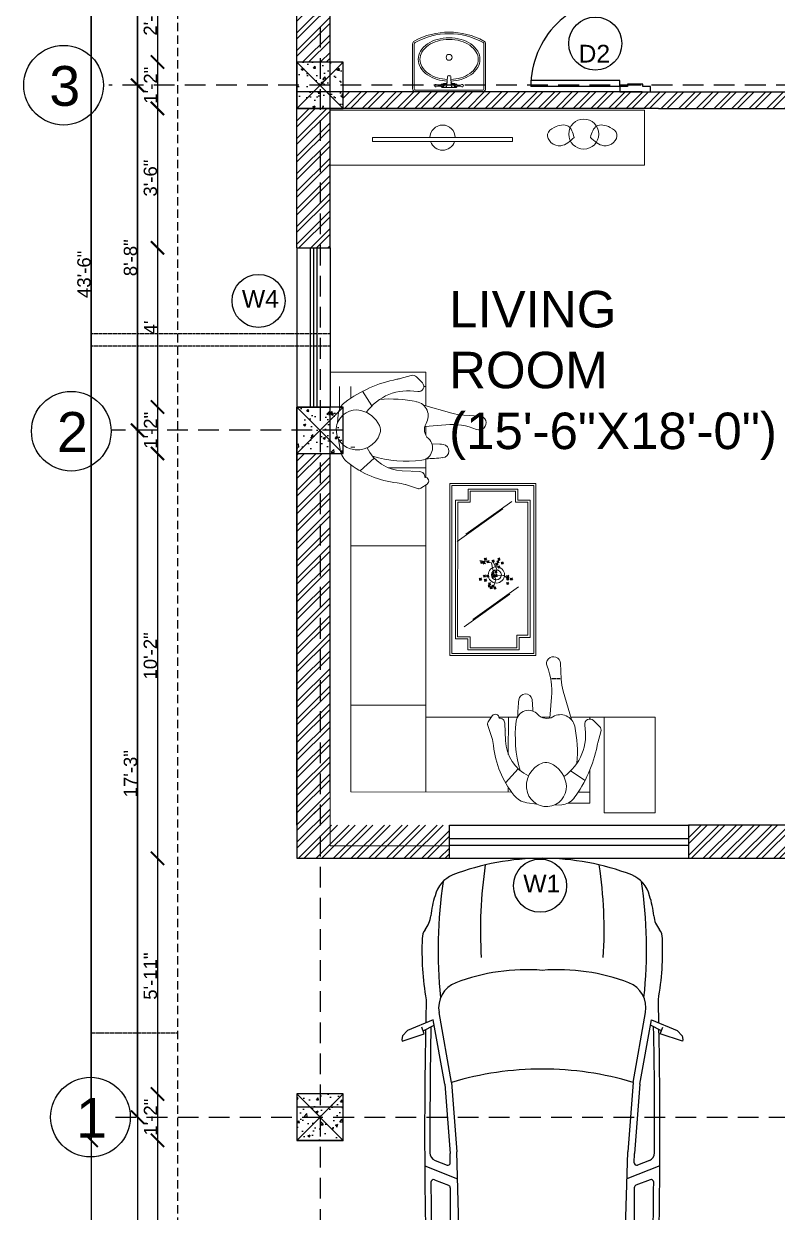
# Model space of a CAD drawing. Header units: inches. Extents: x 114 to 12919, y -714 to 8154.
# Drawn here: x 114.5 to 341.5, y 244.4 to 602.6 of the extents above; entities that cross this region are included whole.
import ezdxf

# ---------------------------------------------------------------- set-up
doc = ezdxf.new("R2010")
doc.units = ezdxf.units.IN
doc.header["$MEASUREMENT"] = 0
doc.linetypes.add('HIDDEN', pattern=[0.375, 0.25, -0.125])
for name, color, linetype in [('cad-block.com', 7, 'Continuous'), ('centerline', 92, 'HIDDEN'), ('column', 210, 'Continuous'), ('DIMENSION', 132, 'Continuous'), ('door and window', 145, 'Continuous'), ('PROJECTION', 220, 'HIDDEN'), ('walls', 50, 'Continuous')]:
    doc.layers.add(name, color=color, linetype=linetype)
doc.layers.add('furniture', color=43, linetype='Continuous', lineweight=20)
doc.layers.add('HATCH', color=30, linetype='Continuous', lineweight=30)
doc.styles.add('ATTR', font='romans.shx', dxfattribs={"width": 0.8, "height": 2.52})
doc.styles.get("Standard").update_dxf_attribs({"font": 'arial.ttf'})
doc.dimstyles.new('SITEE', dxfattribs={"dimtxt": 4, "dimasz": 4, "dimexe": 0.18, "dimexo": 0.0625, "dimgap": 0.09, "dimtad": 1, "dimdec": 0, "dimzin": 0, "dimdsep": 46, "dimlunit": 4, "dimtxsty": 'Standard', "dimblk": 'ARCHTICK', "dimcen": 0.09, "dimse1": 1, "dimse2": 1, "dimclrd": 256, "dimclre": 256, "dimclrt": 256, "dimadec": 0, "dimazin": 0, "dimtfac": 1, "dimtdec": 0, "dimtofl": 0, "dimtmove": 0, "dimatfit": 3, "dimldrblk": 'ARCHTICK', "dimfxl": 1, "dimtolj": 1, "dimtzin": 0, "dimlwd": -1, "dimlwe": -1, "dimarcsym": 0})

# ---------------------------------------------------------------- blocks, each defined once
blk = doc.blocks.new('column')
at = {"true_color": 0xd19cc7}
h = blk.add_hatch(dxfattribs=at)
h.set_pattern_fill('AR-CONC', color=9)
h.set_pattern_definition([(50, (0, 0), (7.172602, -0.627521), [0.75, -8.25]), (355, (0, 0), (-1.387513, 7.52192), [0.6, -6.6]), (100.45144, (0.598, -0.052), (5.78509, 6.8944), [0.6374, -7.01142]), (46.1842, (0, 2), (10.672413, -1.65519), [1.125, -12.375]), (96.6356, (0.889, 1.862), (9.34662, 9.74119), [0.9561, -10.51714]), (351.1842, (0, 2), (9.34662, 9.74119), [0.9, -9.9]), (21, (1, 1.5), (5.96907, -4.02619), [0.75, -8.25]), (326, (1, 1.5), (2.433153, 7.2515), [0.6, -6.6]), (71.45144, (1.4974, 1.1645), (8.402224, 3.22531), [0.6374, -7.01142]), (37.5, (0, 0), (0.1215986, 3.3289385), [0, -6.52, 0, -6.7, 0, -6.625]), (7.5, (0, 0), (2.630695, 3.944117), [0, -3.82, 0, -6.37, 0, -2.525]), (327.5, (-2.23, 0), (5.3382244, -0.2255487), [0, -2.5, 0, -7.8, 0, -10.35]), (317.5, (-3.23, 0), (5.831862, 1.00105), [0, -3.25, 0, -5.18, 0, -7.35])])
h.paths.add_polyline_path([(1221.42, 510.53), (1207.42, 510.53), (1214.42, 503.53)])
h.paths.add_polyline_path([(1214.42, 503.53), (1207.42, 510.53), (1207.42, 496.53)])
h.paths.add_polyline_path([(1214.42, 503.53), (1207.42, 496.53), (1221.42, 496.53)])
h.paths.add_polyline_path([(1221.42, 510.53), (1214.42, 503.53), (1221.42, 496.53)])
at = {"layer": 'column'}
for p, q in [((1207.42, 510.53), (1221.42, 496.53)), ((1221.42, 510.53), (1207.42, 496.53))]:
    blk.add_line(p, q, dxfattribs=at)
blk.add_lwpolyline([(1207.42, 496.53), (1221.42, 496.53), (1221.42, 510.53), (1207.42, 510.53)], close=True, dxfattribs=at)
blk = doc.blocks.new('A$C77243991')
blk.add_line((75, 200), (75, 778.7))
blk.add_lwpolyline([(35, 200), (35, 780, -0.449922)], format="xyb")
for points in [[(0, 200), (0, 0), (35, 0), (35, 50), (50, 50), (50, 150), (35, 150), (35, 200)], [(650, 200), (650, 0), (615, 0), (615, 50), (600, 50), (600, 150), (615, 150), (615, 200)]]:
    blk.add_lwpolyline(points, close=True)
blk.add_lwpolyline([(35, 200), (75, 200)])
blk.add_arc((35, 200), 580, 0, 90)
blk = doc.blocks.new('A$C61D7675E')
at = {"layer": 'furniture'}
for p, q in [((10.36, 1.87), (10.51, 4.6)), ((11.22, 4.87), (10.78, 4.87)), ((11.64, 1.87), (11.49, 4.6)), ((10.39, 2.45), (9.12, 2.45)), ((12.88, 1.26), (9.12, 1.26)), ((9.22, 1.26), (12.78, 1.26)), ((12.88, 2.45), (11.61, 2.45))]:
    blk.add_line(p, q, dxfattribs=at)
for points in [[(0.52, 15.29, -0.258045), (21.48, 15.29, -0.272919), (22, 14.42), (22, 1, -0.414214), (21, 0), (1, 0, -0.414214), (0, 1), (0, 14.42, -0.272919)], [(0.76, 14.86, -0.258045), (21.24, 14.86, -0.272919), (21.5, 14.42), (21.5, 1, -0.414214), (21, 0.5), (1, 0.5, -0.414214), (0.5, 1), (0.5, 14.42, -0.272919)]]:
    blk.add_lwpolyline(points, format="xyb", close=True, dxfattribs=at)
for points in [[(20.3, 9.78, 0.136762), (19.62, 12.21, 0.10699), (17.51, 14.45, 0.081229), (14.63, 15.8, 0.069256), (11, 16.31, 0.069256), (7.37, 15.8, 0.081229), (4.49, 14.45, 0.10699), (2.38, 12.21, 0.136762), (1.7, 9.78, 0.136762), (2.38, 7.34, 0.10699), (4.49, 5.1, 0.081229), (7.37, 3.75, 0.058591), (10.44, 3.26, 0.069256)], [(19.8, 9.78, 0.136762), (19.19, 11.95, 0.10699), (17.22, 14.04, 0.081229), (14.49, 15.32, 0.069256), (11, 15.81, 0.069256), (7.51, 15.32, 0.081229), (4.78, 14.04, 0.10699), (2.81, 11.95, 0.136762), (2.2, 9.78, 0.136762), (2.81, 7.6, 0.10699), (4.78, 5.51, 0.081229), (7.51, 4.23, 0.0587), (10.46, 3.76, 0.069256)], [(11.54, 3.76, 0.0587), (14.49, 4.23, 0.081229), (17.22, 5.51, 0.10699), (19.19, 7.6, 0.136762), (19.8, 9.78, 0.136762)], [(11.56, 3.26, 0.058591), (14.63, 3.75, 0.081229), (17.51, 5.1, 0.10699), (19.62, 7.34, 0.136762), (20.3, 9.78, 0.136762)]]:
    blk.add_lwpolyline(points, format="xyb", dxfattribs=at)
for centre, radius in [((11, 10.4), 0.895), ((9.12, 1.86), 0.244), ((12.88, 1.86), 0.244)]:
    blk.add_circle(centre, radius, dxfattribs=at)
for centre, radius, start, end in [((10.78, 4.6), 0.276, 90, 179.5997), ((11.22, 4.6), 0.276, 0.4003, 90), ((7, 1.86), 0.333, 70.6458, 289.3542), ((8.22, 5.32), 3.34, 250.6458, 285.4991), ((8.22, -1.61), 3.34, 74.5009, 109.3542), ((9.12, 1.86), 0.592, 90, 166.5802), ((9.12, 1.86), 0.592, 193.4198, 301.9554), ((9.12, 1.86), 0.372, 207.1847, 152.8153), ((7.38, 23.88), 21.5, 275.1331, 277.0035), ((7.48, 21.07), 19.82, 275.6455, 277.1012), ((9.87, 1.9), 0.494, 277.1012, 356.9287), ((9.94, 3.03), 0.494, 277.0035, 356.9287), ((12.06, 3.03), 0.494, 183.0713, 262.9965), ((12.13, 1.9), 0.494, 183.0713, 262.8988), ((14.62, 23.88), 21.5, 262.9965, 264.8669), ((14.52, 21.07), 19.82, 262.8988, 264.3545), ((12.88, 1.86), 0.372, 27.1847, 332.8153), ((12.88, 1.86), 0.592, 238.0446, 346.5802), ((12.88, 1.86), 0.592, 13.4198, 90), ((13.78, 5.32), 3.34, 254.5009, 289.3542), ((13.78, -1.61), 3.34, 70.6458, 105.4991), ((15, 1.86), 0.333, 250.6458, 109.3542)]:
    blk.add_arc(centre, radius, start, end, dxfattribs=at)
blk = doc.blocks.new('person12')
for p, q in [((-2.06, 17.95), (-5.51, 18.9)), ((-9.02, 16.61), (-7.19, 18.45)), ((6.79, 9.4), (9.74, 13.93)), ((-9.34, 9.63), (-18.22, 7.1)), ((-26.96, 6.19), (-21.99, 6.46)), ((17.54, 4.1), (17.38, 6.62)), ((-9.81, 2.91), (-16.38, 3.45)), ((-12, -2.49), (-14.55, -2.59)), ((17.24, -1.03), (16.74, -4.31)), ((6.08, -7.04), (10.47, -11.04)), ((-8.2, -11.23), (-2.69, -11.03)), ((-5.87, -10.87), (-5.87, -10.87)), ((-5.87, -10.87), (-5.87, -10.87)), ((-8.59, -16.41), (-10.49, -15.16)), ((-7.8, -16.39), (-7.8, -16.39)), ((-7.48, -16.55), (-3.69, -15.32))]:
    blk.add_line(p, q)
for centre, radius, start, end in [((-5.97, 17.23), 1.73, 74.6488, 135.191), ((-7.86, 15.45), 1.64, 135.191, 280.5352), ((1.72, 31.71), 14.27, 254.6488, 258.7098), ((-9.09, -22.44), 40.95, 53.4823, 78.7098), ((-4.61, -2.04), 16.15, 35.3591, 100.5352), ((1.04, -29.49), 41.02, 85.358, 101.6194), ((-6.3, 6.21), 4.57, 101.6194, 211.1132), ((12.32, -0.57), 8.73, 103.6582, 154.5338), ((11.73, 1.86), 6.23, 286.6404, 103.6582), ((12.18, 6.29), 5.21, 3.6797, 53.4823), ((-26.84, 4.02), 2.18, 93.1353, 291.7806), ((-22.93, 23.62), 17.18, 273.1353, 285.909), ((-13.43, 1.91), 3.76, 311.773, 31.1132), ((-18.12, -17.82), 21.34, 85.3147, 111.7806), ((7.42, 1.76), 3.3, 154.5338, 197.9036), ((11.38, 3.04), 7.46, 197.9036, 286.6404), ((-15.25, -4.78), 2.11, 98.8442, 264.2352), ((-14.16, -11.8), 9.21, 92.4022, 98.8442), ((-8.34, -3.79), 3.88, 131.773, 262.9174), ((-7.39, 73.14), 80.41, 264.2352, 268.0342), ((-4.05, 30.72), 38.66, 262.9174, 286.0136), ((-3.16, 1.65), 12.68, 272.1383, 334.7594), ((10.34, -3.33), 6.48, 308.5038, 351.3134), ((-4.36, 15.14), 30.09, 276.1348, 308.5038), ((-9.86, -14.19), 1.16, 85.0614, 236.7735), ((-8.14, -12.86), 1.63, 92.1383, 186.3), ((0.19, -27.21), 12.51, 96.1349, 108.0511), ((-7.88, -15.32), 1.3, 236.7735, 288.0511)]:
    blk.add_arc(centre, radius, start, end)
at = {"style": 'ATTR', "width": 0.8, "flags": 9}
blk.add_attdef('ESTCODE', (0, 0), '', height=0.7, dxfattribs=at)
blk = doc.blocks.new('person-12(top)')
blk.add_blockref('person12', (15.46, 6.87))
blk = doc.blocks.new('jjj')
at = {"layer": 'furniture'}
for p, q in [((93519.77, 61608), (93493.83, 61608)), ((93493.83, 61608), (93493.83, 61556.12)), ((93519.12, 61607.36), (93494.48, 61607.36)), ((93494.48, 61607.36), (93494.48, 61556.77)), ((93514.28, 61606.28), (93499.32, 61606.28)), ((93499.32, 61606.28), (93499.32, 61602.97)), ((93513.63, 61605.63), (93499.97, 61605.63)), ((93499.97, 61605.63), (93499.97, 61602.32)), ((93513.63, 61602.32), (93513.63, 61605.63)), ((93514.28, 61602.97), (93514.28, 61606.28)), ((93519.12, 61556.77), (93519.12, 61607.36)), ((93519.77, 61556.12), (93519.77, 61608)), ((93495.56, 61602.97), (93495.56, 61561.62)), ((93499.32, 61602.97), (93495.56, 61602.97)), ((93496.21, 61602.32), (93496.21, 61562.26)), ((93499.97, 61602.32), (93496.21, 61602.32)), ((93501.12, 61602.54), (93514.9, 61592.7)), ((93517.39, 61602.32), (93513.63, 61602.32)), ((93518.04, 61602.97), (93514.28, 61602.97)), ((93517.39, 61561.81), (93517.39, 61602.32)), ((93518.04, 61561.16), (93518.04, 61602.97)), ((93503.75, 61600.31), (93517.52, 61590.48)), ((93504.3, 61584.28), (93503.55, 61583.74)), ((93503.63, 61584.03), (93504.28, 61583.96)), ((93503.65, 61584.39), (93504.19, 61583.63)), ((93503.94, 61584.3), (93503.87, 61583.65)), ((93505.33, 61585.45), (93504.58, 61584.91)), ((93504.66, 61585.2), (93505.31, 61585.13)), ((93504.69, 61585.56), (93505.23, 61584.8)), ((93505.64, 61584.66), (93504.89, 61584.12)), ((93504.97, 61585.47), (93504.9, 61584.82)), ((93504.97, 61584.4), (93505.62, 61584.34)), ((93505, 61584.76), (93505.54, 61584.01)), ((93505.28, 61584.68), (93505.21, 61584.03)), ((93505.99, 61583.93), (93505.23, 61583.4)), ((93505.31, 61583.68), (93505.97, 61583.61)), ((93505.34, 61584.04), (93505.88, 61583.29)), ((93505.55, 61582.09), (93506.63, 61584.14)), ((93505.62, 61583.96), (93505.55, 61583.3)), ((93507.06, 61584.9), (93506.3, 61584.36)), ((93506.38, 61584.65), (93507.03, 61584.58)), ((93506.41, 61585.01), (93506.95, 61584.25)), ((93506.69, 61584.92), (93506.62, 61584.27)), ((93506.63, 61581.12), (93507.17, 61584.03)), ((93507.17, 61584.03), (93510.74, 61584.79)), ((93508.57, 61584.69), (93507.81, 61584.15)), ((93507.89, 61584.44), (93508.55, 61584.37)), ((93507.92, 61584.8), (93508.46, 61584.04)), ((93508.2, 61584.71), (93508.13, 61584.06)), ((93509.4, 61585.45), (93508.64, 61584.91)), ((93508.72, 61585.2), (93509.37, 61585.13)), ((93508.75, 61585.56), (93509.29, 61584.8)), ((93509.03, 61585.47), (93508.96, 61584.82)), ((93509.81, 61584.35), (93509.05, 61583.81)), ((93509.13, 61584.09), (93509.79, 61584.03)), ((93509.16, 61584.46), (93509.7, 61583.7)), ((93509.44, 61584.37), (93509.37, 61583.72)), ((93510.57, 61584.48), (93509.81, 61583.95)), ((93509.89, 61584.23), (93510.54, 61584.16)), ((93509.92, 61584.59), (93510.46, 61583.84)), ((93510.2, 61584.51), (93510.13, 61583.85)), ((93502.65, 61580.22), (93501.89, 61579.68)), ((93502, 61580.33), (93502.54, 61579.57)), ((93503.5, 61580.25), (93502.21, 61579.28)), ((93502.28, 61580.24), (93502.21, 61579.59)), ((93505.99, 61580.36), (93503.5, 61580.25)), ((93505.33, 61583.07), (93504.58, 61582.54)), ((93504.66, 61582.82), (93505.31, 61582.75)), ((93504.69, 61583.18), (93505.23, 61582.43)), ((93504.97, 61583.1), (93504.9, 61582.44)), ((93506.16, 61580.5), (93505.4, 61579.96)), ((93506.23, 61581.67), (93505.47, 61581.13)), ((93505.48, 61580.24), (93506.14, 61580.17)), ((93505.51, 61580.6), (93506.05, 61579.85)), ((93505.77, 61580.68), (93505.55, 61582.09)), ((93505.55, 61581.41), (93506.21, 61581.34)), ((93505.58, 61581.77), (93506.12, 61581.02)), ((93505.79, 61580.52), (93505.73, 61579.87)), ((93505.86, 61581.69), (93505.79, 61581.03)), ((93506.88, 61580.32), (93506.13, 61579.78)), ((93506.24, 61580.43), (93506.78, 61579.68)), ((93507.09, 61581.05), (93506.33, 61580.51)), ((93506.41, 61580.79), (93507.07, 61580.73)), ((93506.44, 61581.15), (93506.98, 61580.4)), ((93506.52, 61580.35), (93506.45, 61579.69)), ((93506.72, 61581.07), (93506.65, 61580.42)), ((93508.71, 61580.36), (93507.95, 61579.82)), ((93508.03, 61580.11), (93508.69, 61580.04)), ((93508.06, 61580.47), (93508.6, 61579.71)), ((93508.34, 61580.38), (93508.27, 61579.73)), ((93509.67, 61580.36), (93508.92, 61579.82)), ((93509, 61580.11), (93509.65, 61580.04)), ((93509.02, 61580.47), (93509.56, 61579.71)), ((93509.3, 61580.38), (93509.24, 61579.73)), ((93499.02, 61576.84), (93512.8, 61567.01)), ((93501.55, 61579.46), (93500.79, 61578.92)), ((93500.87, 61579.21), (93501.53, 61579.14)), ((93500.9, 61579.57), (93501.44, 61578.82)), ((93501.18, 61579.49), (93501.11, 61578.83)), ((93502.65, 61579.46), (93501.89, 61578.92)), ((93502.72, 61578.16), (93501.96, 61577.62)), ((93501.97, 61579.97), (93502.63, 61579.9)), ((93501.97, 61579.21), (93502.63, 61579.14)), ((93502, 61579.57), (93502.54, 61578.82)), ((93502.04, 61577.91), (93502.7, 61577.84)), ((93502.07, 61578.27), (93502.61, 61577.51)), ((93502.28, 61579.49), (93502.21, 61578.83)), ((93502.35, 61578.18), (93502.28, 61577.53)), ((93506.54, 61576.75), (93505.78, 61576.21)), ((93506.31, 61580.04), (93505.88, 61578.96)), ((93505.88, 61578.96), (93506.42, 61577.45)), ((93505.89, 61576.86), (93506.43, 61576.1)), ((93506.17, 61576.77), (93506.1, 61576.12)), ((93506.21, 61580.07), (93506.86, 61580)), ((93507.06, 61577.37), (93506.3, 61576.83)), ((93506.38, 61577.11), (93507.03, 61577.05)), ((93506.41, 61577.47), (93506.95, 61576.72)), ((93506.69, 61577.39), (93506.62, 61576.74)), ((93507.68, 61576.89), (93506.92, 61576.35)), ((93507, 61576.63), (93507.65, 61576.56)), ((93507.03, 61576.99), (93507.57, 61576.24)), ((93507.31, 61576.91), (93507.24, 61576.25)), ((93508.12, 61578.02), (93507.37, 61577.48)), ((93507.45, 61577.77), (93508.1, 61577.7)), ((93507.47, 61578.13), (93508.01, 61577.37)), ((93508.23, 61577.4), (93507.47, 61576.86)), ((93507.55, 61577.15), (93508.2, 61577.08)), ((93507.58, 61577.51), (93508.12, 61576.75)), ((93507.76, 61578.04), (93507.69, 61577.39)), ((93507.86, 61577.42), (93507.79, 61576.77)), ((93509.4, 61579.12), (93508.64, 61578.58)), ((93508.72, 61578.87), (93509.37, 61578.8)), ((93508.75, 61579.23), (93509.29, 61578.47)), ((93509.03, 61579.14), (93508.96, 61578.49)), ((93510.91, 61579.4), (93510.15, 61578.86)), ((93510.23, 61579.14), (93510.89, 61579.07)), ((93510.26, 61579.5), (93510.8, 61578.75)), ((93510.54, 61579.42), (93510.48, 61578.76)), ((93501.65, 61574.61), (93515.42, 61564.78)), ((93505.86, 61576.5), (93506.52, 61576.43)), ((93496.21, 61562.26), (93499.52, 61562.26)), ((93499.52, 61562.26), (93499.52, 61558.5)), ((93495.56, 61561.62), (93498.87, 61561.62)), ((93498.87, 61561.62), (93498.87, 61557.85)), ((93513.63, 61558.5), (93513.63, 61561.81)), ((93513.63, 61561.81), (93517.39, 61561.81)), ((93514.28, 61557.85), (93514.28, 61561.16)), ((93514.28, 61561.16), (93518.04, 61561.16)), ((93493.83, 61556.12), (93519.77, 61556.12)), ((93494.48, 61556.77), (93519.12, 61556.77)), ((93498.87, 61557.85), (93514.28, 61557.85)), ((93499.52, 61558.5), (93513.63, 61558.5)), ((93501.7, 61556.77), (93501.65, 61556.82)), ((93502.75, 61556.77), (93502.8, 61556.82))]:
    blk.add_line(p, q, dxfattribs=at)
for radius in [2.45, 1.5]:
    blk.add_circle((93505.73, 61580.43), radius, dxfattribs=at)
blk = doc.blocks.new('A$C2A714640')
for p, q in [((1189.4, 1839.2), (1268.1, 2028.7)), ((1268.1, 2028.7), (1308.7, 2064.9)), ((1346, 2068.2), (1293.4, 1904.6)), ((1308.7, 2064.9), (1335.1, 2070.4)), ((1335.1, 2070.4), (1346, 2068.2)), ((1664.5, 1753.9), (1189.4, 1839.2)), ((1270.4, 1912.7), (1229.6, 1831.9)), ((1293.4, 1904.6), (1242.9, 1922.4)), ((2266.6, 1901.1), (2360.9, 1658.8)), ((2996.9, 1847.3), (3055.9, 1712.9)), ((3016.6, 1845.3), (3074.6, 1712.9)), ((1650.8, 1703.4), (1135.4, 1795.8)), ((1664.5, 1753.9), (2175.5, 1714.6)), ((2225.4, 1825.1), (2259.7, 1737)), ((2368.7, 1829.1), (2409.1, 1725.4)), ((3218.7, 1717.8), (3329.6, 1816.5)), ((3679.1, 1835.7), (3845.5, 1809.1)), ((1650.8, 1703.4), (2161.7, 1664.1)), ((3686.2, 1623.1), (2161.7, 1664.1)), ((2242.8, 1712.9), (2175.5, 1714.6)), ((2427.4, 1712.9), (3205.6, 1712.9)), ((3796.4, 1664.1), (3910.1, 1727.9)), ((3686.2, 1621.7), (3686.2, 1039.8)), ((3419.4, 1042.5), (3754.6, 1039.1)), ((3419.4, 1027.8), (3754.6, 1031.2)), ((3686.2, 448.7), (3686.2, 1030.5)), ((3754.6, 1031.2), (3754.6, 1039.1)), ((3686.2, 447.3), (2161.7, 406.3)), ((1650.8, 367), (1135.4, 274.6)), ((1650.8, 367), (2161.7, 406.3)), ((1664.5, 316.5), (2175.5, 355.8)), ((2242.8, 357.5), (2175.5, 355.8)), ((2266.6, 169.3), (2360.9, 411.6)), ((2427.4, 357.5), (3205.6, 357.5)), ((2996.9, 223.1), (3055.9, 357.5)), ((3016.6, 225.1), (3074.6, 357.5)), ((3218.7, 352.6), (3329.6, 253.9)), ((3796.4, 406.3), (3910.1, 342.5)), ((1664.5, 316.5), (1189.4, 231.2)), ((2225.4, 245.3), (2259.7, 333.4)), ((2368.7, 241.3), (2409.1, 345)), ((1189.4, 231.2), (1268.1, 41.7)), ((1270.4, 157.7), (1229.6, 238.4)), ((3679.1, 234.7), (3845.5, 261.3)), ((1293.4, 165.8), (1242.9, 148)), ((1346, 2.2), (1293.4, 165.8)), ((1268.1, 41.7), (1308.7, 5.5)), ((1308.7, 5.5), (1335.1, 0)), ((1335.1, 0), (1346, 2.2))]:
    blk.add_line(p, q)
for centre, radius, start, end in [((499.2, 1133.5), 727.1, 95.98946, 107.94687), ((402.8, 2052), 196.5, 275.98946, 308.68707), ((585.3, 1824.1), 95.5, 87.47388, 128.68707), ((685, -96.5), 2018.3, 79.82583, 92.71137), ((2019.2, -38637), 40538.8, 91.14083, 91.38194), ((2019.2, -38637), 40499.9, 89.78574, 91.10028), ((2019.2, -38637), 40538.8, 88.61806, 91.07118), ((2170.5, 1803.7), 59, 21.27913, 89.78574), ((2387, 1836.2), 19.7, 89.61184, 201.27913), ((2104.8, -39824.1), 41680.9, 88.32994, 89.61184), ((3452.6, -1617.5), 3537, 90.06026, 97.40254), ((3319.1, 1825.4), 13.8, 319.5223, 88.20634), ((3453.1, 1824.1), 95.5, 51.31293, 92.52612), ((3517, 1803.2), 95.5, 51.31293, 92.52612), ((3699.6, 2031.2), 196.5, 231.31293, 264.01054), ((329.8, 1606.7), 225.2, 104.03708, 157.20056), ((670.4, -1500.9), 3304.1, 83.8263, 98.71945), ((1100.7, 1602.4), 196.5, 79.82992, 158.94677), ((4023.6, 1301.2), 483.6, 101.11593, 130.9804), ((3824.3, 1630.5), 179.8, 18.28026, 83.21958), ((1837.8, 1035.2), 1837.8, 158.994, 180), ((2269.4, 1152.5), 1448.8, 158.94677, 184.64415), ((3873.4, 1035.2), 2320.9, 163.26823, 180), ((2243.3, 1730.5), 17.7, 268.49256, 21.27913), ((2427.4, 1732.5), 19.7, 201.27913, 270), ((3205.6, 1732.5), 19.7, 270, 311.64533), ((3745.2, 1621.7), 59, 130.9804, 180), ((3825.2, 1612.7), 59, 119.29402, 197.29416), ((1860.3, 992.2), 2168.8, 1.13495, 19.70197), ((3934.8, 1670.7), 62.3, 15.1262, 113.3532), ((1888.6, 988.7), 2219.2, 1.20167, 18.34022), ((1822, 985.4), 2040.2, 1.3982, 17.38909), ((532.1, -1813.3), 3304.1, 86.54404, 98.41367), ((3419.4, 1035.2), 29.7, 13.76028, 346.23972), ((1837.8, 1035.2), 1837.8, 180, 201.006), ((2269.4, 917.9), 1448.8, 175.35585, 201.05323), ((3873.4, 1035.2), 2320.9, 180, 196.73177), ((3419.4, 1035.2), 7.35, 90, 270), ((1822, 1085), 2040.2, 342.61091, 358.6018), ((1860.3, 1078.2), 2168.8, 340.29803, 358.86505), ((1888.6, 1081.7), 2219.2, 341.65978, 358.79833), ((532.1, 3883.7), 3304.1, 261.58633, 273.45596), ((3745.2, 448.7), 59, 180, 229.0196), ((3825.2, 457.7), 59, 162.70584, 240.70598), ((329.8, 463.7), 225.2, 202.79944, 255.96292), ((1100.7, 468), 196.5, 201.05323, 280.17008), ((2243.3, 339.8), 17.7, 338.72087, 91.50744), ((2427.4, 337.9), 19.7, 90, 158.72087), ((3205.6, 337.9), 19.7, 48.35467, 90), ((4023.6, 769.2), 483.6, 229.0196, 258.88407), ((3824.3, 439.8), 179.8, 276.78042, 341.71974), ((3934.8, 399.7), 62.3, 246.6468, 344.8738), ((670.4, 3571.3), 3304.1, 261.28055, 276.1737), ((499.2, 936.9), 727.1, 252.05313, 264.01054), ((402.8, 18.3), 196.5, 51.31293, 84.01054), ((685, 2166.9), 2018.3, 267.28863, 280.17417), ((2019.2, 40707.3), 40538.8, 268.61806, 268.85917), ((2019.2, 40707.3), 40499.9, 268.89972, 270.21426), ((2019.2, 40707.3), 40538.8, 268.92882, 271.38194), ((2170.5, 266.6), 59, 270.21426, 338.72087), ((2387, 234.2), 19.7, 158.72087, 270.38816), ((2104.8, 41894.4), 41680.9, 270.38816, 271.67006), ((3452.6, 3687.9), 3537, 262.59746, 269.93974), ((3319.1, 245), 13.8, 271.79366, 40.4777), ((3517, 267.2), 95.5, 267.47388, 308.68707), ((3699.6, 39.2), 196.5, 95.98946, 128.68707), ((585.3, 246.3), 95.5, 231.31293, 272.52612), ((3453.1, 246.3), 95.5, 267.47388, 308.68707)]:
    blk.add_arc(centre, radius, start, end)
blk = doc.blocks.new('_ArchTick')
at = {"color": 0, "linetype": 'ByBlock', "const_width": 0.15}
blk.add_lwpolyline([(-0.5, -0.5), (0.5, 0.5)], dxfattribs=at)
blk = doc.blocks.new('*D26')
at = {"layer": 'DEFPOINTS', "color": 0, "transparency": 16777216}
for p in [(203.78, 781.05), (148.78, 584.05), (203.78, 584.05)]:
    blk.add_point(p, dxfattribs=at)
at = {"layer": 'DIMENSION', "transparency": 16777216}
blk.add_line((148.78, 781.05), (148.78, 584.05), dxfattribs=at)
at = {"layer": 'DIMENSION', "transparency": 16777216, "xscale": 4, "yscale": 4, "zscale": 4}
for p, rotation in [((148.78, 781.05), 90), ((148.78, 584.05), 270)]:
    blk.add_blockref('_ArchTick', p, dxfattribs=dict(at, rotation=rotation))
at = {"layer": 'DIMENSION', "transparency": 16777216, "insert": (146.64, 682.55), "char_height": 4, "attachment_point": 5, "rotation": 90}
blk.add_mtext('\\A1;16\'-5"', dxfattribs=at)
blk = doc.blocks.new('*D31')
at = {"layer": 'DEFPOINTS', "color": 0, "transparency": 16777216}
for p in [(196.78, 618.05), (154.78, 591.05), (196.78, 591.05)]:
    blk.add_point(p, dxfattribs=at)
at = {"layer": 'DIMENSION', "transparency": 16777216}
blk.add_line((154.78, 618.05), (154.78, 591.05), dxfattribs=at)
at = {"layer": 'DIMENSION', "transparency": 16777216, "xscale": 4, "yscale": 4, "zscale": 4}
for p, rotation in [((154.78, 618.05), 90), ((154.78, 591.05), 270)]:
    blk.add_blockref('_ArchTick', p, dxfattribs=dict(at, rotation=rotation))
at = {"layer": 'DIMENSION', "transparency": 16777216, "insert": (152.64, 604.55), "char_height": 4, "attachment_point": 5, "rotation": 90}
blk.add_mtext('\\A1;2\'-3"', dxfattribs=at)
blk = doc.blocks.new('*D32')
at = {"layer": 'DEFPOINTS', "color": 0, "transparency": 16777216}
for p in [(196.78, 591.05), (154.78, 577.05), (196.78, 577.05)]:
    blk.add_point(p, dxfattribs=at)
at = {"layer": 'DIMENSION', "transparency": 16777216}
blk.add_line((154.78, 591.05), (154.78, 577.05), dxfattribs=at)
at = {"layer": 'DIMENSION', "transparency": 16777216, "xscale": 4, "yscale": 4, "zscale": 4}
for p, rotation in [((154.78, 591.05), 90), ((154.78, 577.05), 270)]:
    blk.add_blockref('_ArchTick', p, dxfattribs=dict(at, rotation=rotation))
at = {"layer": 'DIMENSION', "transparency": 16777216, "insert": (152.68, 584.05), "char_height": 4, "attachment_point": 5, "rotation": 90}
blk.add_mtext('\\A1;1\'-2"', dxfattribs=at)
blk = doc.blocks.new('*D33')
at = {"layer": 'DEFPOINTS', "color": 0, "transparency": 16777216}
for p in [(196.78, 577.05), (154.78, 535.05), (196.78, 535.05)]:
    blk.add_point(p, dxfattribs=at)
at = {"layer": 'DIMENSION', "transparency": 16777216}
blk.add_line((154.78, 577.05), (154.78, 535.05), dxfattribs=at)
at = {"layer": 'DIMENSION', "transparency": 16777216, "xscale": 4, "yscale": 4, "zscale": 4}
for p, rotation in [((154.78, 577.05), 90), ((154.78, 535.05), 270)]:
    blk.add_blockref('_ArchTick', p, dxfattribs=dict(at, rotation=rotation))
at = {"layer": 'DIMENSION', "transparency": 16777216, "insert": (152.64, 556.05), "char_height": 4, "attachment_point": 5, "rotation": 90}
blk.add_mtext('\\A1;3\'-6"', dxfattribs=at)
blk = doc.blocks.new('*D34')
at = {"layer": 'DEFPOINTS', "color": 0, "transparency": 16777216}
for p in [(196.78, 535.05), (154.78, 487.05), (196.78, 487.05)]:
    blk.add_point(p, dxfattribs=at)
at = {"layer": 'DIMENSION', "transparency": 16777216}
blk.add_line((154.78, 535.05), (154.78, 487.05), dxfattribs=at)
at = {"layer": 'DIMENSION', "transparency": 16777216, "xscale": 4, "yscale": 4, "zscale": 4}
for p, rotation in [((154.78, 535.05), 90), ((154.78, 487.05), 270)]:
    blk.add_blockref('_ArchTick', p, dxfattribs=dict(at, rotation=rotation))
at = {"layer": 'DIMENSION', "transparency": 16777216, "insert": (152.69, 511.05), "char_height": 4, "attachment_point": 5, "rotation": 90}
blk.add_mtext("\\A1;4'", dxfattribs=at)
blk = doc.blocks.new('*D35')
at = {"layer": 'DEFPOINTS', "color": 0, "transparency": 16777216}
for p in [(196.78, 487.05), (154.78, 473.05), (196.78, 473.05)]:
    blk.add_point(p, dxfattribs=at)
at = {"layer": 'DIMENSION', "transparency": 16777216}
blk.add_line((154.78, 487.05), (154.78, 473.05), dxfattribs=at)
at = {"layer": 'DIMENSION', "transparency": 16777216, "xscale": 4, "yscale": 4, "zscale": 4}
for p, rotation in [((154.78, 487.05), 90), ((154.78, 473.05), 270)]:
    blk.add_blockref('_ArchTick', p, dxfattribs=dict(at, rotation=rotation))
at = {"layer": 'DIMENSION', "transparency": 16777216, "insert": (152.68, 480.05), "char_height": 4, "attachment_point": 5, "rotation": 90}
blk.add_mtext('\\A1;1\'-2"', dxfattribs=at)
blk = doc.blocks.new('*D36')
at = {"layer": 'DEFPOINTS', "color": 0, "transparency": 16777216}
for p in [(196.78, 473.05), (154.78, 351.05), (196.78, 351.05)]:
    blk.add_point(p, dxfattribs=at)
at = {"layer": 'DIMENSION', "transparency": 16777216}
blk.add_line((154.78, 473.05), (154.78, 351.05), dxfattribs=at)
at = {"layer": 'DIMENSION', "transparency": 16777216, "xscale": 4, "yscale": 4, "zscale": 4}
for p, rotation in [((154.78, 473.05), 90), ((154.78, 351.05), 270)]:
    blk.add_blockref('_ArchTick', p, dxfattribs=dict(at, rotation=rotation))
at = {"layer": 'DIMENSION', "transparency": 16777216, "insert": (152.64, 412.05), "char_height": 4, "attachment_point": 5, "rotation": 90}
blk.add_mtext('\\A1;10\'-2"', dxfattribs=at)
blk = doc.blocks.new('*D37')
at = {"layer": 'DEFPOINTS', "color": 0, "transparency": 16777216}
for p in [(196.78, 351.05), (154.78, 280.05), (196.78, 280.05)]:
    blk.add_point(p, dxfattribs=at)
at = {"layer": 'DIMENSION', "transparency": 16777216}
blk.add_line((154.78, 351.05), (154.78, 280.05), dxfattribs=at)
at = {"layer": 'DIMENSION', "transparency": 16777216, "xscale": 4, "yscale": 4, "zscale": 4}
for p, rotation in [((154.78, 351.05), 90), ((154.78, 280.05), 270)]:
    blk.add_blockref('_ArchTick', p, dxfattribs=dict(at, rotation=rotation))
at = {"layer": 'DIMENSION', "transparency": 16777216, "insert": (152.64, 315.55), "char_height": 4, "attachment_point": 5, "rotation": 90}
blk.add_mtext('\\A1;5\'-11"', dxfattribs=at)
blk = doc.blocks.new('*D38')
at = {"layer": 'DEFPOINTS', "color": 0, "transparency": 16777216}
for p in [(196.78, 280.05), (154.78, 266.05), (196.78, 266.05)]:
    blk.add_point(p, dxfattribs=at)
at = {"layer": 'DIMENSION', "transparency": 16777216}
blk.add_line((154.78, 280.05), (154.78, 266.05), dxfattribs=at)
at = {"layer": 'DIMENSION', "transparency": 16777216, "xscale": 4, "yscale": 4, "zscale": 4}
for p, rotation in [((154.78, 280.05), 90), ((154.78, 266.05), 270)]:
    blk.add_blockref('_ArchTick', p, dxfattribs=dict(at, rotation=rotation))
at = {"layer": 'DIMENSION', "transparency": 16777216, "insert": (152.68, 273.05), "char_height": 4, "attachment_point": 5, "rotation": 90}
blk.add_mtext('\\A1;1\'-2"', dxfattribs=at)
blk = doc.blocks.new('*D61')
at = {"layer": 'DEFPOINTS', "color": 0, "transparency": 16777216}
for p in [(242.78, 351.05), (344.78, 273.05), (242.78, 162.79)]:
    blk.add_point(p, dxfattribs=at)
at = {"layer": 'DIMENSION', "transparency": 16777216}
blk.add_line((344.78, 162.79), (242.78, 162.79), dxfattribs=at)
at = {"layer": 'DIMENSION', "transparency": 16777216, "xscale": 4, "yscale": 4, "zscale": 4, "rotation": 180}
blk.add_blockref('_ArchTick', (242.78, 162.79), dxfattribs=at)
at = {"layer": 'DIMENSION', "transparency": 16777216, "xscale": 4, "yscale": 4, "zscale": 4}
blk.add_blockref('_ArchTick', (344.78, 162.79), dxfattribs=at)
at = {"layer": 'DIMENSION', "transparency": 16777216, "insert": (293.78, 164.92), "char_height": 4, "attachment_point": 5}
blk.add_mtext('\\A1;8\'-6"', dxfattribs=at)
blk = doc.blocks.new('*D62')
at = {"layer": 'DEFPOINTS', "color": 0, "transparency": 16777216}
for p in [(242.78, 351.05), (210.78, 266.05), (210.78, 162.79)]:
    blk.add_point(p, dxfattribs=at)
at = {"layer": 'DIMENSION', "transparency": 16777216}
blk.add_line((242.78, 162.79), (210.78, 162.79), dxfattribs=at)
at = {"layer": 'DIMENSION', "transparency": 16777216, "xscale": 4, "yscale": 4, "zscale": 4, "rotation": 180}
blk.add_blockref('_ArchTick', (210.78, 162.79), dxfattribs=at)
at = {"layer": 'DIMENSION', "transparency": 16777216, "xscale": 4, "yscale": 4, "zscale": 4}
blk.add_blockref('_ArchTick', (242.78, 162.79), dxfattribs=at)
at = {"layer": 'DIMENSION', "transparency": 16777216, "insert": (226.78, 164.92), "char_height": 4, "attachment_point": 5}
blk.add_mtext('\\A1;2\'-8"', dxfattribs=at)
blk = doc.blocks.new('*D63')
at = {"layer": 'DEFPOINTS', "color": 0, "transparency": 16777216}
for p in [(196.78, 266.05), (210.78, 266.05), (196.78, 162.79)]:
    blk.add_point(p, dxfattribs=at)
at = {"layer": 'DIMENSION', "transparency": 16777216}
blk.add_line((210.78, 162.79), (196.78, 162.79), dxfattribs=at)
at = {"layer": 'DIMENSION', "transparency": 16777216, "xscale": 4, "yscale": 4, "zscale": 4, "rotation": 180}
blk.add_blockref('_ArchTick', (196.78, 162.79), dxfattribs=at)
at = {"layer": 'DIMENSION', "transparency": 16777216, "xscale": 4, "yscale": 4, "zscale": 4}
blk.add_blockref('_ArchTick', (210.78, 162.79), dxfattribs=at)
at = {"layer": 'DIMENSION', "transparency": 16777216, "insert": (203.78, 164.89), "char_height": 4, "attachment_point": 5}
blk.add_mtext('\\A1;1\'-2"', dxfattribs=at)
blk = doc.blocks.new('*D70')
at = {"layer": 'DEFPOINTS', "color": 0, "transparency": 16777216}
for p in [(148.78, 480.05), (203.78, 480.05), (203.78, 273.05)]:
    blk.add_point(p, dxfattribs=at)
at = {"layer": 'DIMENSION', "transparency": 16777216}
blk.add_line((148.78, 273.05), (148.78, 480.05), dxfattribs=at)
at = {"layer": 'DIMENSION', "transparency": 16777216, "xscale": 4, "yscale": 4, "zscale": 4}
for p, rotation in [((148.78, 480.05), 90), ((148.78, 273.05), 270)]:
    blk.add_blockref('_ArchTick', p, dxfattribs=dict(at, rotation=rotation))
at = {"layer": 'DIMENSION', "transparency": 16777216, "insert": (146.64, 376.55), "char_height": 4, "attachment_point": 5, "rotation": 90}
blk.add_mtext('\\A1;17\'-3"', dxfattribs=at)
blk = doc.blocks.new('*D71')
at = {"layer": 'DEFPOINTS', "color": 0, "transparency": 16777216}
for p in [(148.78, 584.05), (203.78, 584.05), (203.78, 480.05)]:
    blk.add_point(p, dxfattribs=at)
at = {"layer": 'DIMENSION', "transparency": 16777216}
blk.add_line((148.78, 480.05), (148.78, 584.05), dxfattribs=at)
at = {"layer": 'DIMENSION', "transparency": 16777216, "xscale": 4, "yscale": 4, "zscale": 4}
for p, rotation in [((148.78, 584.05), 90), ((148.78, 480.05), 270)]:
    blk.add_blockref('_ArchTick', p, dxfattribs=dict(at, rotation=rotation))
at = {"layer": 'DIMENSION', "transparency": 16777216, "insert": (146.64, 532.05), "char_height": 4, "attachment_point": 5, "rotation": 90}
blk.add_mtext('\\A1;8\'-8"', dxfattribs=at)
blk = doc.blocks.new('*D72')
at = {"layer": 'DEFPOINTS', "color": 0, "transparency": 16777216}
for p in [(148.78, 781.05), (203.78, 781.05), (203.78, 584.05)]:
    blk.add_point(p, dxfattribs=at)
at = {"layer": 'DIMENSION', "transparency": 16777216}
blk.add_line((148.78, 584.05), (148.78, 781.05), dxfattribs=at)
at = {"layer": 'DIMENSION', "transparency": 16777216, "xscale": 4, "yscale": 4, "zscale": 4}
for p, rotation in [((148.78, 781.05), 90), ((148.78, 584.05), 270)]:
    blk.add_blockref('_ArchTick', p, dxfattribs=dict(at, rotation=rotation))
at = {"layer": 'DIMENSION', "transparency": 16777216, "insert": (146.64, 682.55), "char_height": 4, "attachment_point": 5, "rotation": 90}
blk.add_mtext('\\A1;16\'-5"', dxfattribs=at)
blk = doc.blocks.new('*D75')
at = {"layer": 'DEFPOINTS', "color": 0, "transparency": 16777216}
for p in [(196.78, 266.05), (544.78, 266.05), (196.78, 142.79)]:
    blk.add_point(p, dxfattribs=at)
at = {"layer": 'DIMENSION', "transparency": 16777216}
blk.add_line((544.78, 142.79), (196.78, 142.79), dxfattribs=at)
at = {"layer": 'DIMENSION', "transparency": 16777216, "xscale": 4, "yscale": 4, "zscale": 4, "rotation": 180}
blk.add_blockref('_ArchTick', (196.78, 142.79), dxfattribs=at)
at = {"layer": 'DIMENSION', "transparency": 16777216, "xscale": 4, "yscale": 4, "zscale": 4}
blk.add_blockref('_ArchTick', (544.78, 142.79), dxfattribs=at)
at = {"layer": 'DIMENSION', "transparency": 16777216, "insert": (370.78, 144.92), "char_height": 4, "attachment_point": 5}
blk.add_mtext("\\A1;29'", dxfattribs=at)
blk = doc.blocks.new('*D76')
at = {"layer": 'DEFPOINTS', "color": 0, "transparency": 16777216}
for p in [(134.78, 788.05), (196.78, 788.05), (196.78, 266.05)]:
    blk.add_point(p, dxfattribs=at)
at = {"layer": 'DIMENSION', "transparency": 16777216}
blk.add_line((134.78, 266.05), (134.78, 788.05), dxfattribs=at)
at = {"layer": 'DIMENSION', "transparency": 16777216, "xscale": 4, "yscale": 4, "zscale": 4}
for p, rotation in [((134.78, 788.05), 90), ((134.78, 266.05), 270)]:
    blk.add_blockref('_ArchTick', p, dxfattribs=dict(at, rotation=rotation))
at = {"layer": 'DIMENSION', "transparency": 16777216, "insert": (132.64, 527.05), "char_height": 4, "attachment_point": 5, "rotation": 90}
blk.add_mtext('\\A1;43\'-6"', dxfattribs=at)

msp = doc.modelspace()

# ---------------------------------------------------------------- hatches: boundary and pattern name
at = {"layer": 'HATCH', "ltscale": 30, "true_color": 0xd19cc7}
h = msp.add_hatch(dxfattribs=at)
h.set_pattern_fill('ANSI32', color=9, scale=10)
h.paths.add_polyline_path([(203.78, 473.05), (196.78, 473.05), (196.78, 361.05), (203.78, 361.05)])
h.paths.add_polyline_path([(350.78, 582.05), (305.78, 582.05), (294.04, 582.05), (210.78, 582.05), (210.78, 577.05), (305.78, 577.05), (350.78, 577.05)])
h.paths.add_polyline_path([(203.78, 577.05), (196.78, 577.05), (196.78, 535.05), (203.78, 535.05)])
h.paths.add_polyline_path([(206.78, 577.05), (203.78, 577.05), (203.78, 535.05), (206.78, 535.05)])
h.paths.add_polyline_path([(203.78, 618.05), (196.78, 618.05), (196.78, 591.05), (203.78, 591.05)])
h.paths.add_polyline_path([(206.78, 618.05), (203.78, 618.05), (203.78, 591.05), (206.78, 591.05)])
h.paths.add_polyline_path([(206.78, 361.05), (206.78, 371.05), (206.78, 371.05), (206.78, 473.05), (203.78, 473.05), (203.78, 361.05)])
h = msp.add_hatch(dxfattribs=at)
h.set_pattern_fill('ANSI32', color=9, scale=10)
h.paths.add_polyline_path([(242.78, 361.05), (206.78, 361.05), (206.78, 371.05), (206.78, 371.05), (206.78, 473.05), (203.78, 473.05), (203.78, 351.05), (242.78, 351.05)])
h.paths.add_polyline_path([(203.78, 473.05), (196.78, 473.05), (196.78, 351.05), (203.78, 351.05)])
h = msp.add_hatch(dxfattribs=at)
h.set_pattern_fill('ANSI32', color=9, scale=10)
h.paths.add_polyline_path([(348.78, 361.05), (314.78, 361.05), (314.78, 351.05), (348.78, 351.05)])
at = {"layer": 'walls', "true_color": 0xd19cc7}
h = msp.add_hatch(dxfattribs=at)
h.set_pattern_fill('ANSI32', color=9, scale=10)
h.paths.add_polyline_path([(349.69, 308.32), (391.01, 308.32), (391.01, 318.62), (349.69, 318.62)], flags=9)
h.paths.add_polyline_path([(229.2, 610.14), (271.55, 610.14), (271.55, 628.86), (229.2, 628.86)], flags=9)
h.paths.add_polyline_path([(239.28, 727.53), (289.49, 727.53), (289.49, 746.25), (239.28, 746.25)], flags=9)
h.paths.add_polyline_path([(413.69, 730.43), (479.45, 730.43), (479.45, 749.15), (413.69, 749.15)], flags=9)
h.paths.add_polyline_path([(486.62, 602.69), (526.37, 602.69), (526.37, 629.84), (486.62, 629.84)], flags=9)
h.paths.add_polyline_path([(428.08, 289.49), (532.55, 289.49), (532.55, 349.2), (428.08, 349.2)], flags=9)
h.paths.add_polyline_path([(238.69, 467.81), (343.24, 467.81), (343.24, 527.52), (238.69, 527.52)], flags=9)

# ---------------------------------------------------------------- linework, layer by layer
at = {"layer": 'centerline', "ltscale": 25}
for p, q in [((203.78, 892.24), (203.78, 79.02)), ((628.66, 584.05), (140.14, 584.05)), ((210.78, 480.05), (140.8, 480.05)), ((142.13, 273.05), (428.78, 273.05))]:
    msp.add_line(p, q, dxfattribs=at)
at = {"layer": 'centerline'}
for p, q in [((206.78, 509.14), (134.78, 509.14)), ((206.78, 505.39), (134.78, 505.39)), ((206.78, 405.14), (206.78, 405.14)), ((276.43, 405.14), (273.25, 405.14)), ((160.78, 298.39), (134.78, 298.39))]:
    msp.add_line(p, q, dxfattribs=at)
at = {"layer": 'DEFPOINTS'}
for points in [[(134.78, 142.79), (606.78, 142.79), (606.78, 850.05), (134.78, 850.05)], [(148.78, 156.79), (592.78, 156.79), (592.78, 836.05), (148.78, 836.05)], [(154.78, 162.79), (586.78, 162.79), (586.78, 830.05), (154.78, 830.05)]]:
    msp.add_lwpolyline(points, close=True, dxfattribs=at)
at = {"layer": 'DIMENSION'}
for centre, radius in [((286.7, 596.6), 8), ((126.49, 584.05), 12), ((185.25, 519.05), 8), ((128.81, 479.77), 12), ((270.05, 342.81), 8), ((134.57, 273.05), 12)]:
    msp.add_circle(centre, radius, dxfattribs=at)
at = {"layer": 'door and window'}
for p, q in [((300.78, 582.05), (305.78, 582.05)), ((196.78, 535.05), (196.78, 487.05)), ((200.78, 535.05), (200.78, 487.05)), ((201.78, 535.05), (201.78, 487.05)), ((202.78, 535.05), (202.78, 487.05)), ((206.78, 535.05), (206.78, 487.05)), ((242.78, 361.05), (314.78, 361.05)), ((242.78, 357.05), (314.78, 357.05)), ((242.78, 355.05), (314.78, 355.05)), ((242.78, 351.05), (314.78, 351.05))]:
    msp.add_line(p, q, dxfattribs=at)
at = {"layer": 'furniture'}
for p, q in [((206.78, 559.95), (206.78, 576.55)), ((301.55, 576.55), (206.78, 576.55)), ((301.55, 576.55), (301.55, 559.95)), ((301.55, 559.95), (206.78, 559.95)), ((209.66, 493.2), (209.66, 486.57)), ((213.03, 493.2), (213.03, 489.73)), ((235.61, 493.2), (235.03, 493.2)), ((213.03, 474.96), (214.23, 474.96)), ((213.03, 469.5), (213.03, 371.05)), ((235.66, 471.46), (235.61, 471.45)), ((224.33, 468.69), (235.61, 468.69)), ((235.61, 445.18), (213.03, 445.18)), ((235.61, 397.18), (213.03, 397.18)), ((260.49, 382.34), (260.5, 393.62)), ((263.27, 393.66), (263.26, 393.61)), ((285.01, 393.61), (285.01, 393.03)), ((285, 377.55), (285, 367.66)), ((261.3, 371.03), (213.03, 371.05)), ((260.49, 371.03), (260.49, 372.23)), ((285, 371.02), (281.54, 371.02)), ((285, 367.66), (278.37, 367.66))]:
    msp.add_line(p, q, dxfattribs=at)
for points in [[(219.6, 567.04), (219.6, 568.24), (261.76, 568.24), (261.76, 567.04)], [(289.33, 393.6), (289.32, 364.77), (304.76, 364.77), (304.77, 393.6)]]:
    msp.add_lwpolyline(points, close=True, dxfattribs=at)
for points in [[(206.78, 410.08), (206.81, 503.8)], [(235.61, 487.41), (235.61, 497.52), (206.78, 497.52), (206.78, 354.77), (242.78, 354.77)], [(235.61, 478.57), (235.61, 481.23)], [(235.61, 465.76), (235.61, 471.45)], [(235.61, 371.04), (235.61, 463.59)], [(235.61, 393.62), (255.4, 393.62)], [(257.57, 393.62), (263.26, 393.61)], [(270.38, 393.61), (273.04, 393.61)], [(279.22, 393.61), (289.33, 393.6), (289.32, 364.77)], [(293.76, 364.77), (289.32, 364.77)]]:
    msp.add_lwpolyline(points, dxfattribs=at)
msp.add_circle((283.22, 569.32), 4.53, dxfattribs=at)
for start, end in [(0, 180), (198.5133, 341.4867)]:
    msp.add_arc((240.68, 568.24), 3.8, start, end, dxfattribs=at)
for points in [[(280.33, 568.32), (276.33, 565.82), (273.33, 566.82), (272.33, 569.32), (274.33, 571.32), (278.49, 571.72), (280.33, 568.32)], [(285.22, 568.32), (289.22, 565.82), (292.22, 566.82), (293.22, 569.32), (291.22, 571.32), (287.06, 571.72), (285.22, 568.32)]]:
    msp.add_spline(points, degree=3, dxfattribs=at)
at = {"layer": 'PROJECTION', "ltscale": 10}
msp.add_lwpolyline([(160.78, 230.05), (580.78, 230.05), (580.78, 824.05), (160.78, 824.05)], close=True, dxfattribs=at)
at = {"layer": 'walls'}
for p, q in [((196.78, 535.05), (196.78, 618.05)), ((206.78, 535.05), (206.78, 618.05)), ((300.78, 582.05), (196.78, 582.05)), ((294.04, 582.05), (305.78, 582.05)), ((305.78, 582.05), (350.78, 582.05)), ((305.78, 577.05), (196.78, 577.05)), ((196.78, 577.05), (206.78, 577.05)), ((305.78, 577.05), (350.78, 577.05)), ((196.78, 535.05), (206.78, 535.05)), ((196.78, 361.05), (196.78, 487.05)), ((196.78, 487.05), (206.78, 487.05)), ((196.78, 487.05), (203.78, 487.05)), ((206.78, 371.05), (206.78, 487.05)), ((206.78, 371.05), (206.78, 371.05)), ((242.78, 351.05), (242.78, 361.05)), ((348.78, 361.05), (314.78, 361.05)), ((314.78, 361.05), (314.78, 351.05)), ((314.78, 351.05), (348.92, 351.05)), ((210.78, 276.05), (196.78, 276.05)), ((210.78, 266.05), (196.78, 266.05))]:
    msp.add_line(p, q, dxfattribs=at)
msp.add_lwpolyline([(196.78, 473.05), (196.78, 351.05), (242.78, 351.05)], dxfattribs=at)

# ---------------------------------------------------------------- block references
at = {"layer": 'cad-block.com', "xscale": 0.04090347144381637, "yscale": 0.04090347144381637, "zscale": 0.04090347144381637, "rotation": 269.9999999994529}
msp.add_blockref('A$C2A714640', (228.38, 351.05), dxfattribs=at)
at = {"layer": 'column'}
for p in [(-1010.65, 80.51), (-1010.65, -23.49), (-1010.65, -230.49)]:
    msp.add_blockref('column', p, dxfattribs=at)
at = {"layer": 'door and window', "xscale": 0.04615384615379436, "yscale": 0.04615384615379436, "zscale": 0.04615384615379436, "rotation": 89.99999999999866}
msp.add_blockref('A$C77243991', (303.28, 582.05), dxfattribs=at)
at = {"layer": 'furniture', "rotation": 359.9999984391947}
msp.add_blockref('A$C61D7675E', (231.64, 582.05, 0), dxfattribs=at)
at = {"layer": 'furniture', "extrusion": (0, 0, -1), "xscale": 0.961098398168784, "yscale": 0.961098398168784, "zscale": -0.9610983981687843}
msp.add_blockref('person-12(top)', (-240.77, 471.8), dxfattribs=at)
at = {"layer": 'furniture', "xscale": -1, "rotation": 359.9799403016727}
msp.add_blockref('jjj', (93741.05, -61176.7), dxfattribs=at)
at = {"layer": 'furniture', "extrusion": (0, 0, -1), "xscale": -0.9610983981687842, "yscale": 0.9610983981687842, "zscale": -0.9610983981687842, "rotation": 90.02006739816463}
msp.add_blockref('person-12(top)', (-263.62, 398.77), dxfattribs=at)

# ---------------------------------------------------------------- texts
at = {"layer": 'DIMENSION', "attachment_point": 1}
for s, width, gutter_width, insert, char_height in [('D2', 19.5627, 0.667, (281.64, 596.22), 5.333), ('3', 10.5046, 1, (122.17, 589.83), 12), ('W4', 19.5627, 0.667, (180.2, 522.34), 5.333), ('2', 10.5046, 1, (124.49, 485.55), 12), ('W1', 19.5627, 0.667, (264.99, 346.11), 5.333), ('1', 10.5046, 1, (130.25, 278.83), 12)]:
    msp.add_mtext_dynamic_manual_height_columns(s, width=width, gutter_width=gutter_width, heights=[0], dxfattribs=dict(at, insert=insert, char_height=char_height))
at = {"layer": 'door and window', "insert": (242.65, 522.05), "char_height": 11, "attachment_point": 1}
msp.add_mtext_dynamic_manual_height_columns('LIVING ROOM\\P(15\'-6"X18\'-0")', width=74.225, gutter_width=1, heights=[0], dxfattribs=at)

# ---------------------------------------------------------------- dimensions: what is measured, and where the dimension line sits
at = {"layer": 'DIMENSION'}
for base, p1, p2, picture, middle in [((134.78, 788.05), (196.78, 266.05), (196.78, 788.05), '*D76', (132.64, 527.05)), ((148.78, 584.05), (203.78, 781.05), (203.78, 584.05), '*D26', (146.64, 682.55)), ((148.78, 584.05), (203.78, 480.05), (203.78, 584.05), '*D71', (146.64, 532.05)), ((148.78, 480.05), (203.78, 273.05), (203.78, 480.05), '*D70', (146.64, 376.55))]:
    dim = msp.add_linear_dim(base=base, p1=p1, p2=p2, angle=90, dimstyle='SITEE', dxfattribs=at)
    dim.commit()
    dim.dimension.update_dxf_attribs({"geometry": picture, "text_midpoint": middle})
for base, p1, p2, picture, middle in [((148.78, 781.05), (203.78, 584.05), (203.78, 781.05), '*D72', (146.64, 682.55)), ((154.78, 591.05), (196.78, 618.05), (196.78, 591.05), '*D31', (152.64, 604.55)), ((154.78, 577.05), (196.78, 591.05), (196.78, 577.05), '*D32', (152.68, 584.05)), ((154.78, 535.05), (196.78, 577.05), (196.78, 535.05), '*D33', (152.64, 556.05)), ((154.78, 487.05), (196.78, 535.05), (196.78, 487.05), '*D34', (152.69, 511.05)), ((154.78, 473.05), (196.78, 487.05), (196.78, 473.05), '*D35', (152.68, 480.05)), ((154.78, 351.05), (196.78, 473.05), (196.78, 351.05), '*D36', (152.64, 412.05)), ((154.78, 280.05), (196.78, 351.05), (196.78, 280.05), '*D37', (152.64, 315.55)), ((154.78, 266.05), (196.78, 280.05), (196.78, 266.05), '*D38', (152.68, 273.05))]:
    dim = msp.add_linear_dim(base=base, p1=p1, p2=p2, angle=90, dimstyle='SITEE', override={"dimtmove": 1}, dxfattribs=at)
    dim.commit()
    dim.dimension.update_dxf_attribs({"geometry": picture, "text_midpoint": middle})
for base, p1, p2, picture, middle in [((210.78, 162.79), (242.78, 351.05), (210.78, 266.05), '*D62', (226.78, 164.92)), ((242.78, 162.79), (344.78, 273.05), (242.78, 351.05), '*D61', (293.78, 164.92)), ((196.78, 162.79), (210.78, 266.05), (196.78, 266.05), '*D63', (203.78, 164.89))]:
    dim = msp.add_linear_dim(base=base, p1=p1, p2=p2, dimstyle='SITEE', override={"dimtmove": 1}, dxfattribs=at)
    dim.commit()
    dim.dimension.update_dxf_attribs({"geometry": picture, "text_midpoint": middle})
dim = msp.add_linear_dim(base=(196.78, 142.79), p1=(544.78, 266.05), p2=(196.78, 266.05), dimstyle='SITEE', dxfattribs=at)
dim.commit()
dim.dimension.update_dxf_attribs({"geometry": '*D75', "text_midpoint": (370.78, 144.92)})

doc.saveas('drawing.dxf')
